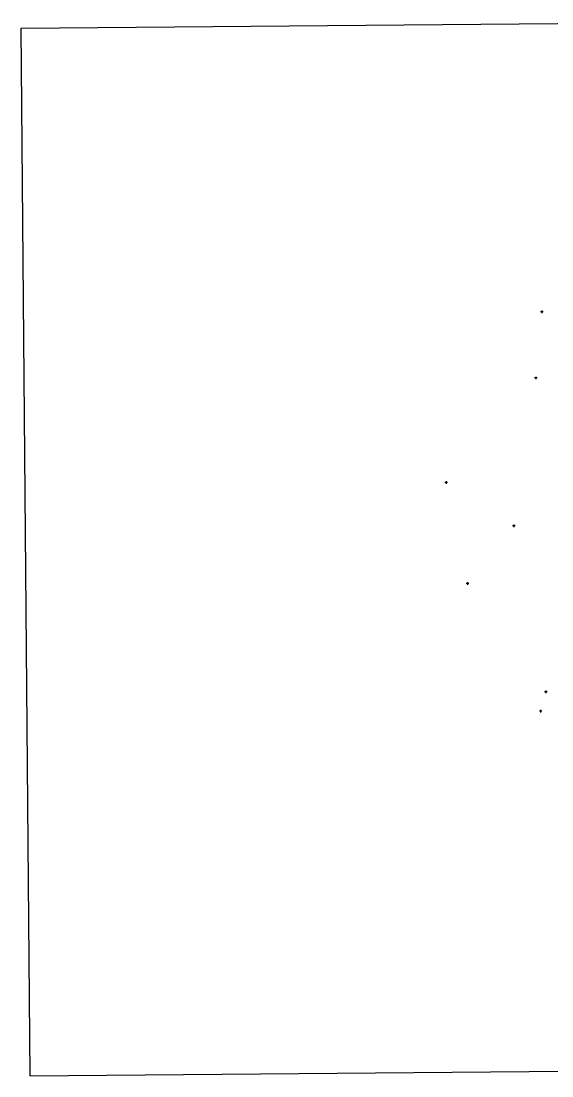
# Model space of a CAD drawing. Extents: x 549569 to 550073, y 1837982 to 1838486.
# Drawn here: x 549569 to 549822, y 1837982 to 1838485 of the extents above; entities that cross this region are included whole.
import ezdxf

# ---------------------------------------------------------------- set-up
doc = ezdxf.new("R2010")
doc.units = 0
doc.layers.add('Level 11', color=7, linetype='Continuous')
doc.layers.add('Level 63', color=7, linetype='Continuous')

msp = doc.modelspace()

# ---------------------------------------------------------------- linework, layer by layer
at = {"layer": 'Level 11'}
for p, q in [((549816.86, 1838346.81), (549816.55, 1838346.8)), ((549816.86, 1838346.81), (549816.55, 1838346.8)), ((549816.86, 1838346.81), (549816.55, 1838346.8)), ((549816.86, 1838346.81), (549816.55, 1838346.8)), ((549816.86, 1838346.81), (549816.55, 1838346.8)), ((549817.17, 1838347.12), (549816.86, 1838346.81)), ((549817.17, 1838347.12), (549816.86, 1838346.81)), ((549817.17, 1838347.12), (549816.86, 1838346.81)), ((549817.17, 1838347.12), (549816.86, 1838346.81)), ((549817.17, 1838347.12), (549816.86, 1838346.81)), ((549816.86, 1838346.81), (549817.17, 1838346.5)), ((549816.86, 1838346.81), (549817.17, 1838346.5)), ((549816.86, 1838346.81), (549817.17, 1838346.5)), ((549816.86, 1838346.81), (549817.17, 1838346.5)), ((549816.86, 1838346.81), (549817.17, 1838346.5)), ((549817.17, 1838347.43), (549817.17, 1838347.12)), ((549817.17, 1838347.43), (549817.17, 1838347.12)), ((549817.17, 1838347.43), (549817.17, 1838347.12)), ((549817.17, 1838347.43), (549817.17, 1838347.12)), ((549817.17, 1838347.43), (549817.17, 1838347.12)), ((549817.48, 1838346.81), (549817.17, 1838347.12)), ((549817.48, 1838346.81), (549817.17, 1838347.12)), ((549817.48, 1838346.81), (549817.17, 1838347.12)), ((549817.48, 1838346.81), (549817.17, 1838347.12)), ((549817.48, 1838346.81), (549817.17, 1838347.12)), ((549817.17, 1838346.5), (549817.48, 1838346.81)), ((549817.17, 1838346.5), (549817.48, 1838346.81)), ((549817.17, 1838346.5), (549817.48, 1838346.81)), ((549817.17, 1838346.5), (549817.48, 1838346.81)), ((549817.17, 1838346.5), (549817.48, 1838346.81)), ((549817.17, 1838346.5), (549817.18, 1838346.19)), ((549817.17, 1838346.5), (549817.18, 1838346.19)), ((549817.17, 1838346.5), (549817.18, 1838346.19)), ((549817.17, 1838346.5), (549817.18, 1838346.19)), ((549817.17, 1838346.5), (549817.18, 1838346.19)), ((549817.79, 1838346.81), (549817.48, 1838346.81)), ((549817.79, 1838346.81), (549817.48, 1838346.81)), ((549817.79, 1838346.81), (549817.48, 1838346.81)), ((549817.79, 1838346.81), (549817.48, 1838346.81)), ((549817.79, 1838346.81), (549817.48, 1838346.81)), ((549813.94, 1838315.23), (549813.63, 1838315.23)), ((549813.94, 1838315.23), (549813.63, 1838315.23)), ((549813.94, 1838315.23), (549813.63, 1838315.23)), ((549813.94, 1838315.23), (549813.63, 1838315.23)), ((549813.94, 1838315.23), (549813.63, 1838315.23)), ((549814.25, 1838315.54), (549813.94, 1838315.23)), ((549814.25, 1838315.54), (549813.94, 1838315.23)), ((549814.25, 1838315.54), (549813.94, 1838315.23)), ((549814.25, 1838315.54), (549813.94, 1838315.23)), ((549814.25, 1838315.54), (549813.94, 1838315.23)), ((549813.94, 1838315.23), (549814.25, 1838314.92)), ((549813.94, 1838315.23), (549814.25, 1838314.92)), ((549813.94, 1838315.23), (549814.25, 1838314.92)), ((549813.94, 1838315.23), (549814.25, 1838314.92)), ((549813.94, 1838315.23), (549814.25, 1838314.92)), ((549814.24, 1838315.85), (549814.25, 1838315.54)), ((549814.24, 1838315.85), (549814.25, 1838315.54)), ((549814.24, 1838315.85), (549814.25, 1838315.54)), ((549814.24, 1838315.85), (549814.25, 1838315.54)), ((549814.24, 1838315.85), (549814.25, 1838315.54)), ((549814.56, 1838315.23), (549814.25, 1838315.54)), ((549814.56, 1838315.23), (549814.25, 1838315.54)), ((549814.56, 1838315.23), (549814.25, 1838315.54)), ((549814.56, 1838315.23), (549814.25, 1838315.54)), ((549814.56, 1838315.23), (549814.25, 1838315.54)), ((549814.25, 1838314.92), (549814.56, 1838315.23)), ((549814.25, 1838314.92), (549814.56, 1838315.23)), ((549814.25, 1838314.92), (549814.56, 1838315.23)), ((549814.25, 1838314.92), (549814.56, 1838315.23)), ((549814.25, 1838314.92), (549814.56, 1838315.23)), ((549814.25, 1838314.92), (549814.25, 1838314.61)), ((549814.25, 1838314.92), (549814.25, 1838314.61)), ((549814.25, 1838314.92), (549814.25, 1838314.61)), ((549814.25, 1838314.92), (549814.25, 1838314.61)), ((549814.25, 1838314.92), (549814.25, 1838314.61)), ((549814.87, 1838315.24), (549814.56, 1838315.23)), ((549814.87, 1838315.24), (549814.56, 1838315.23)), ((549814.87, 1838315.24), (549814.56, 1838315.23)), ((549814.87, 1838315.24), (549814.56, 1838315.23)), ((549814.87, 1838315.24), (549814.56, 1838315.23)), ((549771.25, 1838265.43), (549770.93, 1838265.42)), ((549771.25, 1838265.43), (549770.93, 1838265.42)), ((549771.25, 1838265.43), (549770.93, 1838265.42)), ((549771.25, 1838265.43), (549770.93, 1838265.42)), ((549771.25, 1838265.43), (549770.93, 1838265.42)), ((549771.56, 1838265.74), (549771.25, 1838265.43)), ((549771.56, 1838265.74), (549771.25, 1838265.43)), ((549771.56, 1838265.74), (549771.25, 1838265.43)), ((549771.56, 1838265.74), (549771.25, 1838265.43)), ((549771.56, 1838265.74), (549771.25, 1838265.43)), ((549771.25, 1838265.43), (549771.57, 1838265.12)), ((549771.25, 1838265.43), (549771.57, 1838265.12)), ((549771.25, 1838265.43), (549771.57, 1838265.12)), ((549771.25, 1838265.43), (549771.57, 1838265.12)), ((549771.25, 1838265.43), (549771.57, 1838265.12)), ((549771.56, 1838266.05), (549771.56, 1838265.74)), ((549771.56, 1838266.05), (549771.56, 1838265.74)), ((549771.56, 1838266.05), (549771.56, 1838265.74)), ((549771.56, 1838266.05), (549771.56, 1838265.74)), ((549771.56, 1838266.05), (549771.56, 1838265.74)), ((549771.87, 1838265.43), (549771.56, 1838265.74)), ((549771.87, 1838265.43), (549771.56, 1838265.74)), ((549771.87, 1838265.43), (549771.56, 1838265.74)), ((549771.87, 1838265.43), (549771.56, 1838265.74)), ((549771.87, 1838265.43), (549771.56, 1838265.74)), ((549771.57, 1838265.12), (549771.87, 1838265.43)), ((549771.57, 1838265.12), (549771.87, 1838265.43)), ((549771.57, 1838265.12), (549771.87, 1838265.43)), ((549771.57, 1838265.12), (549771.87, 1838265.43)), ((549771.57, 1838265.12), (549771.87, 1838265.43)), ((549771.57, 1838265.12), (549771.57, 1838264.81)), ((549771.57, 1838265.12), (549771.57, 1838264.81)), ((549771.57, 1838265.12), (549771.57, 1838264.81)), ((549771.57, 1838265.12), (549771.57, 1838264.81)), ((549771.57, 1838265.12), (549771.57, 1838264.81)), ((549772.19, 1838265.44), (549771.87, 1838265.43)), ((549772.19, 1838265.44), (549771.87, 1838265.43)), ((549772.19, 1838265.44), (549771.87, 1838265.43)), ((549772.19, 1838265.44), (549771.87, 1838265.43)), ((549772.19, 1838265.44), (549771.87, 1838265.43)), ((549803.47, 1838244.68), (549803.15, 1838244.68)), ((549803.47, 1838244.68), (549803.15, 1838244.68)), ((549803.47, 1838244.68), (549803.15, 1838244.68)), ((549803.47, 1838244.68), (549803.15, 1838244.68)), ((549803.47, 1838244.68), (549803.15, 1838244.68)), ((549803.77, 1838245), (549803.47, 1838244.68)), ((549803.77, 1838245), (549803.47, 1838244.68)), ((549803.77, 1838245), (549803.47, 1838244.68)), ((549803.77, 1838245), (549803.47, 1838244.68)), ((549803.77, 1838245), (549803.47, 1838244.68)), ((549803.47, 1838244.68), (549803.78, 1838244.38)), ((549803.47, 1838244.68), (549803.78, 1838244.38)), ((549803.47, 1838244.68), (549803.78, 1838244.38)), ((549803.47, 1838244.68), (549803.78, 1838244.38)), ((549803.47, 1838244.68), (549803.78, 1838244.38)), ((549803.77, 1838245.32), (549803.77, 1838245)), ((549803.77, 1838245.32), (549803.77, 1838245)), ((549803.77, 1838245.32), (549803.77, 1838245)), ((549803.77, 1838245.32), (549803.77, 1838245)), ((549803.77, 1838245.32), (549803.77, 1838245)), ((549804.09, 1838244.69), (549803.77, 1838245)), ((549804.09, 1838244.69), (549803.77, 1838245)), ((549804.09, 1838244.69), (549803.77, 1838245)), ((549804.09, 1838244.69), (549803.77, 1838245)), ((549804.09, 1838244.69), (549803.77, 1838245)), ((549803.78, 1838244.38), (549804.09, 1838244.69)), ((549803.78, 1838244.38), (549804.09, 1838244.69)), ((549803.78, 1838244.38), (549804.09, 1838244.69)), ((549803.78, 1838244.38), (549804.09, 1838244.69)), ((549803.78, 1838244.38), (549804.09, 1838244.69)), ((549803.78, 1838244.38), (549803.78, 1838244.06)), ((549803.78, 1838244.38), (549803.78, 1838244.06)), ((549803.78, 1838244.38), (549803.78, 1838244.06)), ((549803.78, 1838244.38), (549803.78, 1838244.06)), ((549803.78, 1838244.38), (549803.78, 1838244.06)), ((549804.41, 1838244.69), (549804.09, 1838244.69)), ((549804.41, 1838244.69), (549804.09, 1838244.69)), ((549804.41, 1838244.69), (549804.09, 1838244.69)), ((549804.41, 1838244.69), (549804.09, 1838244.69)), ((549804.41, 1838244.69), (549804.09, 1838244.69)), ((549781.43, 1838217.25), (549781.11, 1838217.25)), ((549781.43, 1838217.25), (549781.11, 1838217.25)), ((549781.43, 1838217.25), (549781.11, 1838217.25)), ((549781.43, 1838217.25), (549781.11, 1838217.25)), ((549781.43, 1838217.25), (549781.11, 1838217.25)), ((549781.74, 1838217.56), (549781.43, 1838217.25)), ((549781.74, 1838217.56), (549781.43, 1838217.25)), ((549781.74, 1838217.56), (549781.43, 1838217.25)), ((549781.74, 1838217.56), (549781.43, 1838217.25)), ((549781.74, 1838217.56), (549781.43, 1838217.25)), ((549781.43, 1838217.25), (549781.75, 1838216.94)), ((549781.43, 1838217.25), (549781.75, 1838216.94)), ((549781.43, 1838217.25), (549781.75, 1838216.94)), ((549781.43, 1838217.25), (549781.75, 1838216.94)), ((549781.43, 1838217.25), (549781.75, 1838216.94)), ((549781.74, 1838217.87), (549781.74, 1838217.56)), ((549781.74, 1838217.87), (549781.74, 1838217.56)), ((549781.74, 1838217.87), (549781.74, 1838217.56)), ((549781.74, 1838217.87), (549781.74, 1838217.56)), ((549781.74, 1838217.87), (549781.74, 1838217.56)), ((549782.05, 1838217.25), (549781.74, 1838217.56)), ((549782.05, 1838217.25), (549781.74, 1838217.56)), ((549782.05, 1838217.25), (549781.74, 1838217.56)), ((549782.05, 1838217.25), (549781.74, 1838217.56)), ((549782.05, 1838217.25), (549781.74, 1838217.56)), ((549781.75, 1838216.94), (549782.05, 1838217.25)), ((549781.75, 1838216.94), (549782.05, 1838217.25)), ((549781.75, 1838216.94), (549782.05, 1838217.25)), ((549781.75, 1838216.94), (549782.05, 1838217.25)), ((549781.75, 1838216.94), (549782.05, 1838217.25)), ((549781.75, 1838216.94), (549781.75, 1838216.63)), ((549781.75, 1838216.94), (549781.75, 1838216.63)), ((549781.75, 1838216.94), (549781.75, 1838216.63)), ((549781.75, 1838216.94), (549781.75, 1838216.63)), ((549781.75, 1838216.94), (549781.75, 1838216.63)), ((549782.37, 1838217.26), (549782.05, 1838217.25)), ((549782.37, 1838217.26), (549782.05, 1838217.25)), ((549782.37, 1838217.26), (549782.05, 1838217.25)), ((549782.37, 1838217.26), (549782.05, 1838217.25)), ((549782.37, 1838217.26), (549782.05, 1838217.25)), ((549818.68, 1838165.49), (549818.36, 1838165.48)), ((549818.68, 1838165.49), (549818.36, 1838165.48)), ((549818.68, 1838165.49), (549818.36, 1838165.48)), ((549818.68, 1838165.49), (549818.36, 1838165.48)), ((549818.68, 1838165.49), (549818.36, 1838165.48)), ((549818.98, 1838165.8), (549818.68, 1838165.49)), ((549818.98, 1838165.8), (549818.68, 1838165.49)), ((549818.98, 1838165.8), (549818.68, 1838165.49)), ((549818.98, 1838165.8), (549818.68, 1838165.49)), ((549818.98, 1838165.8), (549818.68, 1838165.49)), ((549818.68, 1838165.49), (549818.99, 1838165.18)), ((549818.68, 1838165.49), (549818.99, 1838165.18)), ((549818.68, 1838165.49), (549818.99, 1838165.18)), ((549818.68, 1838165.49), (549818.99, 1838165.18)), ((549818.68, 1838165.49), (549818.99, 1838165.18)), ((549818.98, 1838166.11), (549818.98, 1838165.8)), ((549818.98, 1838166.11), (549818.98, 1838165.8)), ((549818.98, 1838166.11), (549818.98, 1838165.8)), ((549818.98, 1838166.11), (549818.98, 1838165.8)), ((549818.98, 1838166.11), (549818.98, 1838165.8)), ((549819.3, 1838165.49), (549818.98, 1838165.8)), ((549819.3, 1838165.49), (549818.98, 1838165.8)), ((549819.3, 1838165.49), (549818.98, 1838165.8)), ((549819.3, 1838165.49), (549818.98, 1838165.8)), ((549819.3, 1838165.49), (549818.98, 1838165.8)), ((549818.99, 1838165.18), (549819.3, 1838165.49)), ((549818.99, 1838165.18), (549819.3, 1838165.49)), ((549818.99, 1838165.18), (549819.3, 1838165.49)), ((549818.99, 1838165.18), (549819.3, 1838165.49)), ((549818.99, 1838165.18), (549819.3, 1838165.49)), ((549818.99, 1838165.18), (549818.99, 1838164.87)), ((549818.99, 1838165.18), (549818.99, 1838164.87)), ((549818.99, 1838165.18), (549818.99, 1838164.87)), ((549818.99, 1838165.18), (549818.99, 1838164.87)), ((549818.99, 1838165.18), (549818.99, 1838164.87)), ((549819.62, 1838165.5), (549819.3, 1838165.49)), ((549819.62, 1838165.5), (549819.3, 1838165.49)), ((549819.62, 1838165.5), (549819.3, 1838165.49)), ((549819.62, 1838165.5), (549819.3, 1838165.49)), ((549819.62, 1838165.5), (549819.3, 1838165.49)), ((549816.25, 1838156.34), (549815.94, 1838156.34)), ((549816.25, 1838156.34), (549815.94, 1838156.34)), ((549816.25, 1838156.34), (549815.94, 1838156.34)), ((549816.25, 1838156.34), (549815.94, 1838156.34)), ((549816.25, 1838156.34), (549815.94, 1838156.34)), ((549816.55, 1838156.65), (549816.25, 1838156.34)), ((549816.55, 1838156.65), (549816.25, 1838156.34)), ((549816.55, 1838156.65), (549816.25, 1838156.34)), ((549816.55, 1838156.65), (549816.25, 1838156.34)), ((549816.55, 1838156.65), (549816.25, 1838156.34)), ((549816.25, 1838156.34), (549816.56, 1838156.03)), ((549816.25, 1838156.34), (549816.56, 1838156.03)), ((549816.25, 1838156.34), (549816.56, 1838156.03)), ((549816.25, 1838156.34), (549816.56, 1838156.03)), ((549816.25, 1838156.34), (549816.56, 1838156.03)), ((549816.55, 1838156.97), (549816.55, 1838156.65)), ((549816.55, 1838156.97), (549816.55, 1838156.65)), ((549816.55, 1838156.97), (549816.55, 1838156.65)), ((549816.55, 1838156.97), (549816.55, 1838156.65)), ((549816.55, 1838156.97), (549816.55, 1838156.65)), ((549816.87, 1838156.34), (549816.55, 1838156.65)), ((549816.87, 1838156.34), (549816.55, 1838156.65)), ((549816.87, 1838156.34), (549816.55, 1838156.65)), ((549816.87, 1838156.34), (549816.55, 1838156.65)), ((549816.87, 1838156.34), (549816.55, 1838156.65)), ((549816.56, 1838156.03), (549816.87, 1838156.34)), ((549816.56, 1838156.03), (549816.87, 1838156.34)), ((549816.56, 1838156.03), (549816.87, 1838156.34)), ((549816.56, 1838156.03), (549816.87, 1838156.34)), ((549816.56, 1838156.03), (549816.87, 1838156.34)), ((549816.56, 1838156.03), (549816.56, 1838155.71)), ((549816.56, 1838156.03), (549816.56, 1838155.71)), ((549816.56, 1838156.03), (549816.56, 1838155.71)), ((549816.56, 1838156.03), (549816.56, 1838155.71)), ((549816.56, 1838156.03), (549816.56, 1838155.71)), ((549817.18, 1838156.35), (549816.87, 1838156.34)), ((549817.18, 1838156.35), (549816.87, 1838156.34)), ((549817.18, 1838156.35), (549816.87, 1838156.34)), ((549817.18, 1838156.35), (549816.87, 1838156.34)), ((549817.18, 1838156.35), (549816.87, 1838156.34))]:
    msp.add_line(p, q, dxfattribs=at)
for centre in [(549817.18, 1838346.81), (549817.18, 1838346.81), (549817.18, 1838346.81), (549817.18, 1838346.81), (549817.18, 1838346.81), (549814.25, 1838315.24), (549814.25, 1838315.24), (549814.25, 1838315.24), (549814.25, 1838315.24), (549814.25, 1838315.24), (549771.57, 1838265.44), (549771.57, 1838265.44), (549771.57, 1838265.44), (549771.57, 1838265.44), (549771.57, 1838265.44), (549803.78, 1838244.69), (549803.78, 1838244.69), (549803.78, 1838244.69), (549803.78, 1838244.69), (549803.78, 1838244.69), (549781.75, 1838217.26), (549781.75, 1838217.26), (549781.75, 1838217.26), (549781.75, 1838217.26), (549781.75, 1838217.26), (549818.99, 1838165.49), (549818.99, 1838165.49), (549818.99, 1838165.49), (549818.99, 1838165.49), (549818.99, 1838165.49), (549816.56, 1838156.35), (549816.56, 1838156.35), (549816.56, 1838156.35), (549816.56, 1838156.35), (549816.56, 1838156.35)]:
    msp.add_circle(centre, 0.075, dxfattribs=at)
at = {"layer": 'Level 63'}
for points in [[(549568.79, 1838482.12), (549952.41, 1838485.48)], [(549573.16, 1837982.29), (549568.79, 1838482.12)], [(549573.16, 1837982.29), (549884.22, 1837985)]]:
    msp.add_lwpolyline(points, dxfattribs=at)

doc.saveas('drawing.dxf')
